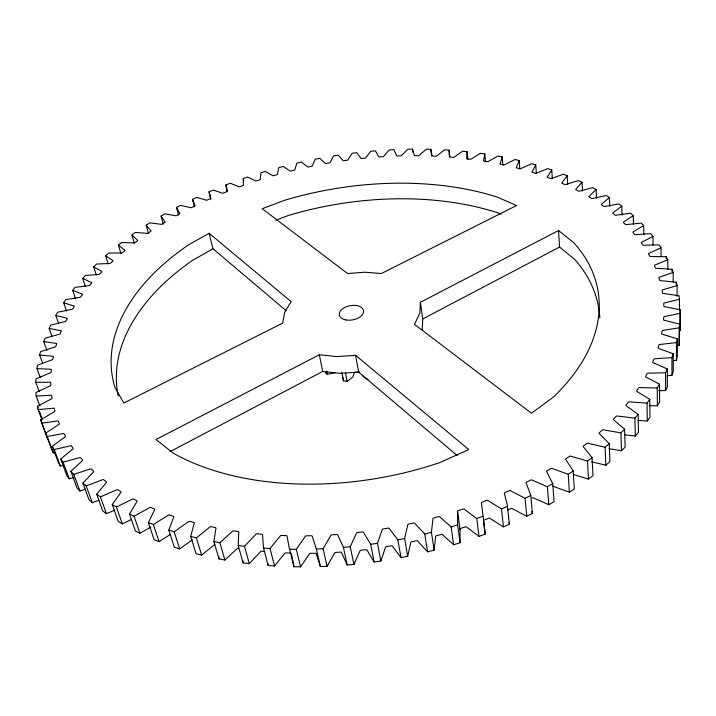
<?xml version="1.0" encoding="UTF-8"?>
<svg xmlns="http://www.w3.org/2000/svg" width="716" height="716" viewBox="0 0 716 716"><rect width="100%" height="100%" fill="white"/><g stroke="black" fill="none" stroke-linecap="round" stroke-linejoin="round"><path stroke-width="1.07" d="M667.303 375.703L671.948 375.309L671.948 357.588L673.264 353.811L659.042 348.567A1.217 0.743 -0.2 0 1 658.067 347.699L658.881 345.031A1.217 0.743 -0.2 0 1 660.295 344.432L676.504 342.57L677.354 338.847L662.73 334.372A1.208 0.725 -0.3 0 1 661.673 333.567L662.157 330.944A1.199 0.716 -0.3 0 1 663.481 330.3L679.233 327.785L679.636 324.124L664.717 320.41A1.19 0.707 -0.4 0 1 663.58 319.685L663.75 317.107A1.19 0.698 -0.5 0 1 664.976 316.427L680.2 313.304L680.173 309.742L665.048 306.77A1.172 0.689 -0.6 0 1 663.839 306.108L663.705 303.602A1.172 0.68 -0.6 0 1 664.842 302.886L679.466 299.216L679.028 295.753L663.786 293.506A1.163 0.671 -0.8 0 1 662.515 292.916L662.094 290.481A1.155 0.671 -0.9 0 1 663.132 289.738L677.103 285.559L676.271 282.22L660.993 280.672A1.146 0.653 -1.1 0 1 659.678 280.153L658.98 277.808A1.146 0.653 -1.1 0 1 659.91 277.047L673.192 272.411L671.975 269.207L656.751 268.321A1.128 0.635 -1.3 0 1 655.391 267.874L654.433 265.627A1.128 0.635 -1.4 0 1 655.265 264.848L667.804 259.81L666.238 256.74L651.13 256.507A1.11 0.618 -1.6 0 1 649.743 256.122L648.535 253.983A1.11 0.618 -1.7 0 1 649.26 253.187L661.038 247.79L659.141 244.881L644.212 245.257A1.101 0.609 -2 0 1 642.798 244.935L641.357 242.903A1.092 0.6 -2 0 1 641.983 242.106L652.965 236.396L650.755 233.64L636.077 234.597A1.083 0.591 -2.3 0 1 634.644 234.347L632.989 232.431A1.083 0.591 -2.3 0 1 633.508 231.635L643.684 225.647L641.187 223.061L626.804 224.564A1.074 0.582 -2.6 0 1 625.363 224.376L623.502 222.578A1.065 0.573 -2.7 0 1 623.922 221.781L633.275 215.57L630.51 213.162L616.485 215.185A1.056 0.564 -3 0 1 615.026 215.051L612.977 213.377A1.056 0.564 -3 0 1 613.308 212.589L621.828 206.19L618.812 203.953L605.172 206.459A1.038 0.555 -3.3 0 1 603.722 206.387L601.503 204.839A1.038 0.555 -3.4 0 1 601.735 204.051L609.423 197.509L606.175 195.45L592.973 198.404A1.029 0.546 -3.7 0 1 591.523 198.395L589.143 196.972A1.029 0.537 -3.8 0 1 589.286 196.202L596.133 189.534L592.678 187.655L579.942 191.038A1.02 0.537 -4.1 0 1 578.51 191.083L575.986 189.785A1.011 0.528 -4.2 0 1 576.031 189.033L582.045 182.294L578.412 180.584L566.168 184.352A1.002 0.519 -4.5 0 1 564.754 184.451L562.087 183.287A1.002 0.519 -4.5 0 1 562.051 182.553L567.242 175.76L563.429 174.239L551.714 178.365A0.993 0.51 -4.9 0 1 550.318 178.517L547.543 177.479A0.993 0.51 -4.9 0 1 547.418 176.763L551.776 169.96L547.821 168.618L536.651 173.075A0.985 0.51 -5.3 0 1 535.282 173.272L532.391 172.368A0.985 0.501 -5.3 0 1 532.185 171.67L535.738 164.877L531.639 163.722L521.051 168.475A0.976 0.501 -5.6 0 1 519.7 168.716L516.728 167.938A0.976 0.501 -5.7 0 1 516.433 167.276L519.181 160.518L514.965 159.534L504.959 164.564A0.967 0.492 -6 0 1 503.652 164.85L500.591 164.206A0.967 0.492 -6.1 0 1 500.224 163.561L502.176 156.867L497.862 156.07L488.464 161.342A0.958 0.483 -6.4 0 1 487.184 161.673L484.052 161.154A0.958 0.483 -6.5 0 1 483.613 160.545L484.786 153.931L480.382 153.305L471.602 158.809A0.949 0.483 -6.8 0 1 470.358 159.176L467.172 158.782A0.949 0.474 -6.9 0 1 466.662 158.2L467.065 151.703L462.59 151.255L454.436 156.947A0.949 0.474 -7.3 0 1 453.237 157.359L449.997 157.09A0.94 0.474 -7.3 0 1 449.415 156.536L449.066 150.163L444.529 149.886L437.029 155.757A0.94 0.474 -7.7 0 1 435.874 156.204L432.589 156.061A0.94 0.465 -7.7 0 1 431.945 155.542L430.853 149.322L426.271 149.214L419.415 155.238A0.931 0.465 -8.1 0 1 418.314 155.712L415.003 155.694A0.931 0.465 -8.1 0 1 414.296 155.211L412.479 149.161L407.851 149.223L401.667 155.372A0.931 0.465 -8.5 0 1 400.611 155.873L397.273 155.981A0.931 0.465 -8.5 0 1 396.512 155.533L393.979 149.671L389.334 149.904L383.821 156.151A0.931 0.465 -8.9 0 1 382.818 156.688L379.471 156.911A0.931 0.465 -8.9 0 1 378.648 156.5L375.417 150.843L370.763 151.246L365.93 157.583A0.922 0.456 -9.3 0 1 364.981 158.147L361.634 158.487A0.922 0.456 -9.4 0 1 360.757 158.111L356.837 152.678L352.191 153.242L348.048 159.641A0.922 0.456 -9.7 0 1 347.153 160.232L343.805 160.688A0.922 0.456 -9.8 0 1 342.875 160.357L338.283 155.166L333.656 155.891L330.21 162.335A0.922 0.456 -10.1 0 1 329.369 162.944L326.04 163.516A0.922 0.456 -10.2 0 1 325.064 163.221L319.81 158.29L315.21 159.176L312.462 165.638A0.922 0.456 -10.5 0 1 311.684 166.273L308.381 166.962A0.922 0.456 -10.6 0 1 307.352 166.712L301.463 162.058L296.898 163.096L294.867 169.558A0.922 0.456 -10.9 0 1 294.151 170.202L290.875 171.008A0.922 0.456 -11 0 1 289.801 170.802L283.285 166.443L278.766 167.634L277.459 174.078A0.922 0.456 -11.3 0 1 276.806 174.74L273.575 175.662A0.922 0.456 -11.4 0 1 272.456 175.492L265.323 171.437L260.866 172.789L260.284 179.188A0.931 0.465 -11.7 0 1 259.693 179.868L256.516 180.897A0.931 0.465 -11.8 0 1 255.361 180.772L247.62 177.049L243.243 178.544L243.386 184.88A0.931 0.465 -12.1 0 1 242.876 185.578L239.753 186.706A0.931 0.465 -12.2 0 1 238.562 186.634L230.239 183.251L225.943 184.898L226.829 191.145A0.94 0.465 -12.5 0 1 226.381 191.852L223.329 193.096A0.94 0.465 -12.6 0 1 222.103 193.069L213.216 190.044L209.027 191.843L210.656 197.974A0.94 0.474 -12.9 0 1 210.28 198.69L207.309 200.032A0.94 0.474 -13 0 1 206.056 200.059L196.614 197.419L192.532 199.352L194.439 206.897M671.975 271.346L671.975 269.207M673.183 282.068L673.192 272.411M673.264 353.811L673.246 371.515L671.948 375.309M676.262 284.377L676.271 282.22M674.016 360.587L676.45 360.22L676.504 342.57M677.076 296.361L677.103 285.559M677.354 338.847L677.3 356.478L676.45 360.22M676.799 345.819L679.162 345.354L679.233 327.785M679.421 310.073L679.466 299.216M679.636 324.124L679.162 345.354M680.173 309.742L680.119 330.783L680.2 313.304M39.156 391.348L35.8 382.308L35.952 378.88L49.968 372.982A1.128 0.635 -19 0 0 51.105 372.096L51.319 369.662A1.119 0.626 -18.9 0 0 50.299 369.205L36.99 368.633L37.518 365.223L51.615 359.96A1.11 0.618 -18.7 0 0 52.805 359.137L53.279 356.711A1.11 0.618 -18.6 0 0 52.358 356.21L39.648 355.046L40.544 351.672L54.658 347.045A1.092 0.6 -18.3 0 0 55.893 346.275L56.618 343.877A1.092 0.6 -18.3 0 0 55.785 343.331L43.73 341.613L44.956 338.283L59.025 334.283A1.083 0.591 -18 0 0 60.296 333.567L61.263 331.204A1.074 0.582 -17.9 0 0 60.529 330.622L49.144 328.384L50.693 325.118L64.655 321.726A1.065 0.573 -17.7 0 0 65.953 321.063L67.152 318.745A1.065 0.573 -17.6 0 0 66.507 318.137L55.821 315.407L57.683 312.212L71.466 309.419A1.047 0.564 -17.3 0 0 72.799 308.82L74.204 306.546A1.047 0.564 -17.2 0 0 73.659 305.911L63.688 302.734L65.836 299.61L79.404 297.409A1.038 0.555 -16.9 0 0 80.756 296.863L82.367 294.652A1.038 0.546 -16.9 0 0 81.901 293.99L72.674 290.392L75.091 287.358L88.399 285.729A1.029 0.537 -16.6 0 0 89.76 285.236L91.558 283.089A1.02 0.537 -16.5 0 0 91.192 282.417L82.707 278.426L85.374 275.499L98.378 274.416A1.011 0.528 -16.2 0 0 99.739 273.977L101.717 271.901A1.011 0.528 -16.1 0 0 101.439 271.212L93.715 266.871L96.615 264.043L109.279 263.488A1.002 0.519 -15.8 0 0 110.64 263.112L112.788 261.116A1.002 0.519 -15.7 0 0 112.591 260.409L105.637 255.746L108.751 253.034L121.031 252.99A0.993 0.51 -15.4 0 0 122.391 252.667L124.682 250.752A0.993 0.51 -15.3 0 0 124.584 250.036L118.391 245.078L121.702 242.482L133.57 242.939A0.985 0.501 -15 0 0 134.921 242.661L137.356 240.836A0.976 0.501 -14.9 0 0 137.338 240.12L131.914 234.893L135.413 232.423L146.843 233.353A0.976 0.492 -14.6 0 0 148.185 233.13L150.745 231.393A0.967 0.492 -14.5 0 0 150.816 230.668L146.154 225.218L149.814 222.873L160.787 224.26A0.967 0.492 -14.2 0 0 162.111 224.09L164.787 222.443A0.958 0.492 -14.1 0 0 164.94 221.718L161.037 216.053L164.859 213.842L175.339 215.668A0.958 0.483 -13.8 0 0 176.637 215.543L179.43 214.003A0.958 0.483 -13.7 0 0 179.653 213.279L176.521 207.425L180.477 205.358L190.447 207.595A0.949 0.474 -13.4 0 0 191.727 207.524L194.609 206.074A0.949 0.474 -13.3 0 0 194.913 205.358L192.532 199.352M422.189 329.933L422.744 318.915L420.408 302.277L558.552 230.543L573.704 242.652A246.581 146.333 -10.2 0 1 553.495 396.977L531.514 413.266L414.466 324.357L419.827 313.223L420.408 302.277M238.535 548.179A1.307 0.913 -17.5 0 0 236.871 548.93L224.922 560.019L218.989 558.901L219.132 556.914M291.466 554.103L293.981 566.75L300.541 566.839L309.133 554.318A1.316 0.949 -14.5 0 1 310.601 553.325L315.291 553.262A1.316 0.949 -14.3 0 1 316.4 554.211L320.401 566.589L327.078 566.329L334.354 553.486A1.316 0.958 -13.2 0 1 335.723 552.43L340.476 552.108A1.316 0.958 -13 0 1 341.711 552.994L347.188 565.005L353.919 564.387L359.817 551.311A1.316 0.958 -11.9 0 1 361.088 550.192L365.858 549.628A1.316 0.958 -11.7 0 1 367.21 550.434L374.128 562.006L380.867 561.031L385.324 547.812A1.316 0.958 -10.6 0 1 386.479 546.648L391.231 545.834A1.316 0.958 -10.3 0 1 392.681 546.559L400.996 557.594L407.681 556.278L410.662 543.014A1.316 0.958 -9.2 0 1 411.691 541.797L416.39 540.75A1.316 0.958 -8.9 0 1 417.938 541.385L427.577 551.821L434.156 550.165L435.632 536.955A1.316 0.958 -7.9 0 1 436.527 535.702L441.128 534.422A1.316 0.958 -7.6 0 1 442.757 534.968L453.64 544.724L460.057 542.755L460.021 529.679L457.542 511.376M218.989 558.901L213.887 541.618L215.856 528.739A1.316 0.895 -17.9 0 0 215.301 527.585L211.148 526.716A1.307 0.895 -18 0 0 209.43 527.388L196.39 537.859L190.707 536.445L194.081 523.656A1.307 0.886 -18.6 0 0 193.678 522.474L189.749 521.382A1.307 0.877 -18.7 0 0 188.004 521.973L174.176 531.782L168.833 530.073L173.558 517.444A1.298 0.868 -19.1 0 0 173.299 516.245L169.62 514.956A1.298 0.868 -19.2 0 0 167.866 515.448L153.367 524.551L148.4 522.573L154.388 510.195A1.289 0.85 -19.5 0 0 154.28 508.978L150.87 507.501A1.289 0.85 -19.6 0 0 149.116 507.904L134.08 516.263L129.506 514.034L136.693 501.961A1.28 0.832 -19.8 0 0 136.72 500.744L133.597 499.097A1.28 0.823 -19.9 0 0 131.86 499.41L116.413 507L112.251 504.538L120.548 492.85A1.271 0.814 -20.1 0 0 120.709 491.632L117.88 489.833A1.262 0.805 -20.1 0 0 116.171 490.066L100.437 496.859L96.705 494.201L106.004 482.951A1.253 0.797 -20.2 0 0 106.299 481.743L103.784 479.801A1.253 0.788 -20.2 0 0 102.102 479.944L86.197 485.949L82.913 483.103L93.125 472.336A1.244 0.77 -20.3 0 0 93.545 471.146L91.335 469.087A1.235 0.77 -20.3 0 0 89.706 469.15L73.739 474.359L70.902 471.361L81.919 461.122A1.226 0.752 -20.2 0 0 82.465 459.958L80.568 457.793A1.226 0.752 -20.2 0 0 78.993 457.775L63.071 462.187L60.681 459.063L72.414 449.388A1.217 0.734 -20.2 0 0 73.068 448.252L71.493 446.005A1.208 0.734 -20.2 0 0 69.98 445.916L54.201 449.541L52.259 446.31L64.601 437.234A1.199 0.716 -20.1 0 0 65.353 436.125L64.091 433.815A1.199 0.716 -20 0 0 62.65 433.645L47.104 436.509L45.6 433.198L58.461 424.731A1.181 0.698 -19.9 0 0 59.312 423.666L58.354 421.303A1.181 0.698 -19.9 0 0 56.994 421.062L41.761 423.192L40.696 419.818L53.968 411.986A1.172 0.68 -19.7 0 0 54.899 410.957L54.255 408.55A1.163 0.68 -19.7 0 0 52.975 408.254L38.127 409.659L37.483 406.249L51.087 399.054A1.155 0.662 -19.5 0 0 52.098 398.078L51.749 395.644A1.155 0.662 -19.4 0 0 50.55 395.295L36.158 396.011L35.925 392.583L49.771 386.031A1.137 0.644 -19.2 0 0 50.854 385.101L50.782 382.657A1.137 0.644 -19.2 0 0 49.672 382.255L35.8 382.308M460.057 542.755L457.622 524.891L457.614 511.859A1.334 0.949 -6.7 0 1 458.383 510.589L462.903 509.085A1.334 0.949 -6.5 0 1 464.621 509.523L476.775 518.482L478.986 536.382L485.197 534.109L483.658 521.275M434.156 550.165L431.408 532.346L432.929 519.172A1.334 0.958 -7.9 0 1 433.842 517.928L438.496 516.639A1.334 0.949 -7.7 0 1 440.143 517.176L451.125 526.869L453.64 544.724M407.681 556.278L404.63 538.513L407.673 525.275A1.334 0.958 -9.2 0 1 408.72 524.067L413.463 523.011A1.334 0.958 -9 0 1 415.029 523.638L424.758 534.011L427.577 551.821M380.867 561.031L377.502 543.319L382.049 530.126A1.334 0.958 -10.6 0 1 383.212 528.963L388.018 528.139A1.334 0.958 -10.3 0 1 389.486 528.856L397.863 539.846L400.996 557.594M658.693 390.757L665.603 390.542L667.366 386.721L667.321 368.946L653.61 362.923A1.235 0.761 -0.1 0 1 652.732 361.992L653.869 359.298A1.235 0.761 -0.1 0 1 655.364 358.752L671.948 357.588M665.603 390.542L665.54 372.75L667.321 368.946M353.919 564.387L350.249 546.738L356.255 533.68A1.334 0.958 -11.9 0 1 357.535 532.57L362.359 531.988A1.334 0.958 -11.6 0 1 363.719 532.785L370.691 544.303L374.128 562.006M649.296 405.677L657.386 405.811L659.624 401.989L659.49 384.161L646.396 377.35A1.244 0.779 -0.2 0 1 645.626 376.365L647.094 373.663A1.244 0.779 -0.2 0 1 648.669 373.17L665.54 372.75M657.386 405.811L657.234 387.965L659.49 384.161M327.078 566.329L323.104 548.742L330.506 535.917A1.334 0.949 -13.1 0 1 331.893 534.852L336.699 534.53A1.334 0.949 -12.9 0 1 337.943 535.407L343.438 547.373L347.188 565.005M638.054 420.399L647.291 421.017L649.994 417.231L649.761 399.34L637.392 391.768A1.262 0.797 -0.2 0 1 636.73 390.721L638.538 388.027A1.253 0.797 -0.2 0 1 640.185 387.607L657.234 387.965M647.291 421.017L647.031 403.126L649.761 399.34M300.541 566.839L296.281 549.324L305.007 536.812A1.334 0.94 -14.3 0 1 306.493 535.819L311.227 535.738A1.334 0.949 -14.1 0 1 312.346 536.687L316.356 549.02L320.401 566.589M624.996 434.836L635.316 436.062L638.484 432.321L638.126 414.394L626.59 406.07A1.271 0.814 -0.4 0 1 626.053 404.97L628.192 402.303A1.271 0.814 -0.4 0 1 629.901 401.945L647.031 403.126M635.316 436.062L634.922 418.126L638.126 414.394M213.887 541.618L219.875 542.71L232.002 531.63A1.316 0.913 -17.3 0 1 233.685 530.869L238.025 531.514A1.316 0.913 -17.1 0 1 238.723 532.632L238.222 545.511L244.469 546.272L255.567 534.646A1.325 0.922 -16.4 0 1 257.196 533.805L261.707 534.208A1.325 0.922 -16.2 0 1 262.548 535.282L263.542 548.062L268.142 565.497L274.541 565.944L284.35 553.826A1.316 0.94 -15.6 0 1 285.899 552.904L290.49 553.083A1.316 0.94 -15.4 0 1 291.081 553.235M263.542 548.062L270.004 548.492L279.965 536.382A1.325 0.931 -15.4 0 1 281.531 535.461L286.167 535.631A1.325 0.94 -15.2 0 1 287.152 536.642L289.112 547.328L293.981 566.75M609.083 448.663L621.488 450.82L625.122 447.16L624.612 429.206L614.006 420.149A1.28 0.841 -0.7 0 1 613.603 418.994L616.073 416.39A1.28 0.832 -0.6 0 1 617.827 416.103L634.922 418.126M621.488 450.82L620.933 432.867L624.612 429.206M238.222 545.511L243.082 562.865L249.275 563.653L260.203 552.018A1.307 0.931 -16.6 0 1 261.823 551.177L264.499 551.427M591.514 461.847L605.843 465.185L609.925 461.632L609.235 443.66L599.686 433.905A1.289 0.859 -1 0 1 599.408 432.706L602.21 430.164A1.289 0.85 -0.9 0 1 604.009 429.958L620.933 432.867M573.435 474.592L588.445 479.031L592.955 475.621L592.078 457.631L583.665 447.223A1.298 0.877 -1.5 0 1 583.54 445.987L586.646 443.535A1.298 0.868 -1.4 0 1 588.471 443.419L605.11 447.205L609.235 443.66M552.671 486.307A1.298 0.904 -2.4 0 1 553.889 486.585L569.39 492.232L574.304 489.001L573.212 471.012L566.034 459.985A1.307 0.886 -2 0 1 566.052 458.732L569.453 456.387A1.307 0.886 -1.9 0 1 571.296 456.352L587.514 461.041L592.078 457.631M190.707 536.445L196.032 553.665L201.661 555.088L214.514 544.616A1.298 0.904 -18.3 0 1 214.961 544.196M192.407 539.774L179.644 548.93L174.346 547.212L168.833 530.073M532.14 497.987A1.307 0.922 -3.2 0 1 533.957 498.148L548.769 504.682L554.068 501.648L552.743 483.667L546.881 472.095A1.316 0.904 -2.7 0 1 547.051 470.815L550.729 468.604A1.316 0.904 -2.6 0 1 552.573 468.667L568.236 474.252L573.212 471.012M170.542 534.324L159.015 541.627L154.083 539.631L148.4 522.573M150.879 527.11L139.88 533.259L135.342 531.012L129.506 514.034M286.069 310.655L212.947 248.738L192.613 260.329A244.245 147.38 -10.2 0 0 118.265 396.029M507.635 510.123L510.929 508.611A1.307 0.931 -4.1 0 1 512.719 508.87L526.734 516.263L532.373 513.453L530.789 495.49L526.314 483.434A1.316 0.922 -3.6 0 1 526.636 482.145L530.574 480.087A1.316 0.913 -3.4 0 1 532.409 480.239L547.382 486.71L552.743 483.667M342.731 377.046L343.438 380.831L347.099 381.306L352.612 377.234L354.348 372.929A1.056 0.653 -10.4 0 1 355.566 372.266L359.692 371.926M209.108 233.291L188.568 244.836A246.581 146.333 -10.2 0 0 114.891 387.275L123.823 403.01L282.677 323.14L284.691 312.248L291.117 301.606L209.108 233.291L212.947 248.738M170.104 451.608L322.701 371.452L340.109 373.349L358.644 372.114L457.318 455.671M422.744 318.915L559.554 247.047L558.552 230.543M319.318 354.76L156.025 439.543L173.469 453.317A246.581 146.333 -10.2 0 0 439.91 462.545L468.756 449.576L355.584 355.306L336.878 356.586L319.318 354.76L322.701 371.452M131.663 519.333L122.338 523.915L118.203 521.436L112.251 504.538M483.756 520.326A1.316 0.94 -5.4 0 1 484.276 519.977L488.58 518.277A1.316 0.94 -5.2 0 1 490.335 518.635L503.411 526.86L509.362 524.309L507.188 504.413L504.485 493.906A1.325 0.931 -4.5 0 1 504.95 492.617L509.112 490.72A1.325 0.931 -4.3 0 1 510.929 490.97L525.079 498.309L530.789 495.49M114.945 510.052L106.46 513.694L102.755 511.018L96.705 494.201M485.197 534.109L481.519 503.411A1.325 0.94 -5.5 0 1 482.145 502.122L486.504 500.421A1.325 0.94 -5.3 0 1 488.276 500.761L501.486 508.933L507.501 506.373M98.835 500.278L92.301 502.695L89.026 499.84L82.913 483.103M275.785 220.224L288.065 215.57A244.245 147.38 -10.2 0 1 499.079 213.234L501.057 214.12M476.775 518.482L483.049 516.2M85.428 489.279L79.897 491.024L77.068 488.008L70.902 471.361M334.855 372.776L327.284 374.343L325.207 372.526M451.125 526.869L457.622 524.891M73.739 477.599L69.255 478.771L66.874 475.63L60.681 459.063M424.758 534.011L431.408 532.346M397.863 539.846L404.63 538.513M52.259 446.31L58.452 462.787L60.395 466.035L62.793 465.57M41.761 423.192L51.785 449.594L53.288 452.924L54.864 452.691M370.691 544.303L377.502 543.319M343.438 547.373L350.249 546.738M316.356 549.02L323.104 548.742M289.649 549.244L296.281 549.324M368.087 379.578L363.88 377.18L362.377 375.336M478.986 536.382L466.957 527.361A1.316 0.949 -6.3 0 0 465.257 526.913L460.782 528.408A1.316 0.949 -6.6 0 0 460.021 529.679M559.554 247.047L574.59 259.299A244.245 147.38 -10.2 0 1 599.811 318.02M47.104 436.509L53.288 452.924M40.696 419.818L47.918 439.508M54.201 449.541L60.395 466.035M37.483 406.249L38.243 408.281M39.389 411.324L42.056 418.413M38.127 409.659L41.949 419.809M63.071 462.187L69.255 478.771M36.158 396.011L39.944 406.106M73.739 474.359L79.897 491.024M36.99 368.633L40.293 377.627M39.648 355.046L42.539 363.003M86.197 485.949L92.301 502.695M100.437 496.859L106.46 513.694M43.73 341.613L46.916 350.509M49.144 328.384L52.107 336.78M116.413 507L122.338 523.915M55.821 315.407L58.712 323.757M134.08 516.263L139.88 533.259M63.688 302.734L66.516 311.048M72.674 290.392L75.431 298.67M153.367 524.551L159.015 541.627M82.707 278.426L85.383 286.668M174.176 531.782L179.644 548.93M93.715 266.871L96.32 275.078M105.637 255.746L108.152 263.918M196.39 537.859L201.661 555.088M118.391 245.078L120.825 253.222M219.875 542.71L224.922 560.019M131.914 234.893L134.277 243.019M531.836 511.546L532.373 513.453M146.154 225.218L148.427 233.318M244.469 546.272L249.275 563.653M161.037 216.053L163.239 224.135M176.521 207.425L178.499 214.988M270.004 548.492L274.541 565.944M209.027 191.843L210.862 199.37M225.943 184.898L227.455 191.351M243.243 178.544L243.726 180.692M326.639 371.121L327.284 374.343M341.783 372.186L343.438 380.831M345.452 372.651L347.099 381.306M355.584 355.306L358.644 372.114M509.049 522.349L509.362 524.309M267.838 563.537L268.142 565.497M412.479 149.161L412.908 152.436M430.853 149.322L431.667 155.9M449.066 150.163L449.827 156.777M501.486 508.933L503.411 526.86M467.065 151.703L467.879 159.453M484.786 153.931L485.538 161.726M525.079 498.309L526.734 516.263M502.176 156.867L502.909 165.226M519.181 160.518L519.843 168.913M547.382 486.71L548.769 504.682M535.738 164.877L536.338 173.326M568.236 474.252L569.39 492.232M551.776 169.96L552.313 178.463M567.242 175.76L567.707 184.325M587.514 461.041L588.445 479.031M582.045 182.294L582.448 190.904M605.11 447.205L605.843 465.185M243.001 560.888L243.082 562.865M596.133 189.534L596.482 198.216M609.423 197.509L609.71 206.244M621.828 206.19L622.061 214.988M633.275 215.57L633.463 224.43M643.684 225.647L643.818 234.571M652.965 236.396L653.055 244.809M661.038 247.79L661.083 256.265M667.804 259.81L667.831 269.404M666.238 256.74L666.247 258.87M516.531 205.546L381.324 273.53L364.829 272.205L347.555 273.539L262.217 208.714L284.923 200.185A246.581 146.333 -10.2 0 1 497.611 197.204L516.531 205.546M346.025 319.954A12.306 7.223 -10.2 0 0 363.567 310.887A12.306 7.223 -10.2 0 0 344.647 307.495A12.306 7.223 -10.2 0 0 346.025 319.954"/></g></svg>
